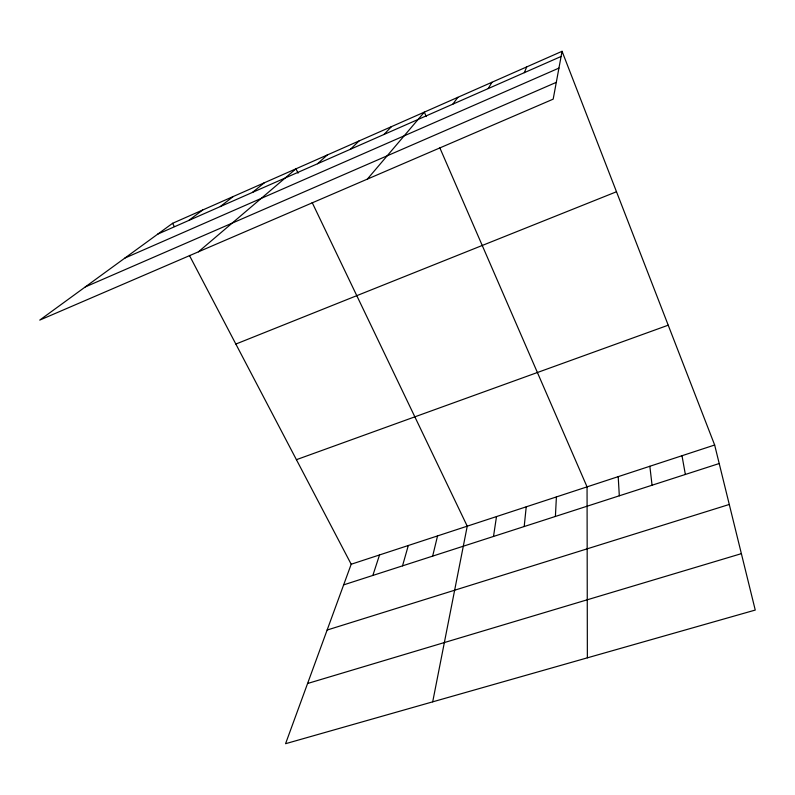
<?xml version="1.0" encoding="UTF-8"?>
<svg xmlns="http://www.w3.org/2000/svg" width="795" height="795" viewBox="0 0 795 795"><rect width="100%" height="100%" fill="white"/><g stroke="black" fill="none" stroke-linecap="round" stroke-linejoin="round"><path stroke-width="1.19" d="M555.397 516.462L556.401 496.925M524.203 526.538L526.22 506.822M493.506 536.456L496.497 516.571M562.055 51.297L553.181 99.146L39.75 320.107L172.585 223.306L562.055 51.297L714.655 445.011L755.25 610.063L285.564 743.703L351.191 564.241L189.409 255.414M432.699 701.836L467.241 526.171L312.157 202.536M432.659 556.112L437.548 535.909M402.518 565.861L408.312 545.499M372.845 575.441L379.533 554.94M524.332 72.673L526.688 66.919M488.259 88.553L491.956 82.263M452.852 104.155L457.841 97.328M367.35 179.123L424.331 112.125L426.259 116.557M383.965 134.494L391.408 126.663M350.446 149.251L359.052 140.954M317.533 163.75L327.252 154.995M198.432 251.816L295.988 168.808L298.075 173.151M252.472 192.4L264.338 182.78M220.324 206.561L233.223 196.524M188.753 220.463L202.645 210.029M157.738 234.127L561.091 56.475M124.875 258.077L558.945 68.092M85.274 286.935L556.301 82.352M235.847 344.056L616.493 191.754M296.416 459.679L668.217 325.195M351.191 564.241L714.655 445.011M343.639 584.881L719.217 463.525M327.133 630.038L729.283 504.457M307.585 683.491L741.377 553.658M172.585 223.306L174.274 226.515M439.724 147.572L587.058 486.868L587.366 657.823M681.991 455.724L685.36 474.466M649.843 466.267L652.059 485.228M618.202 476.652L619.315 495.802"/></g></svg>
